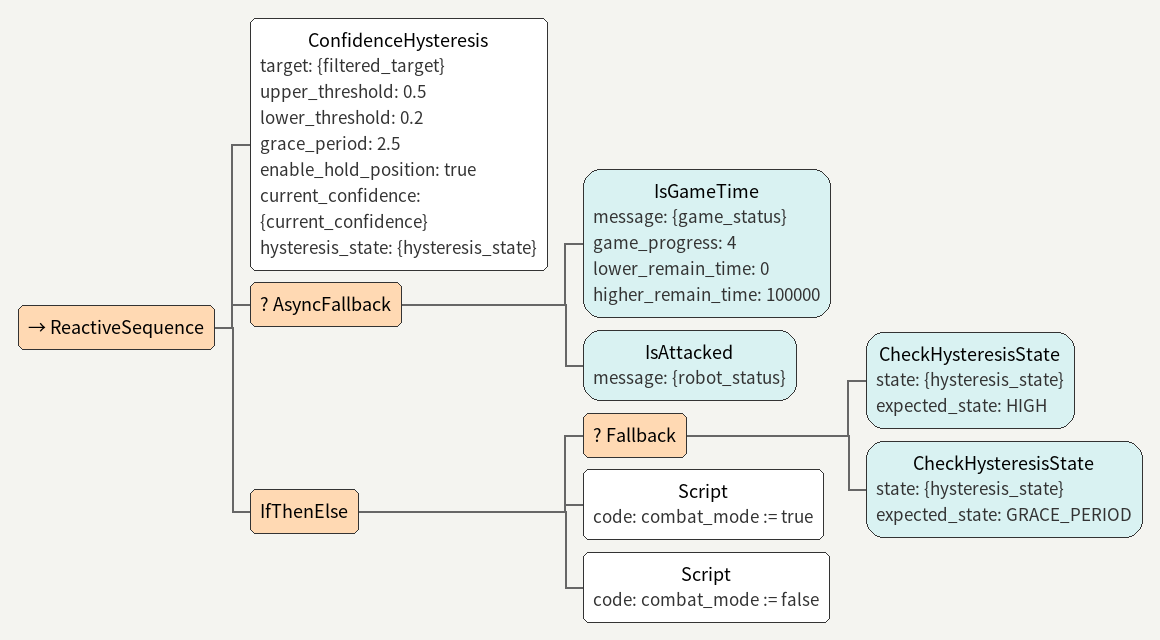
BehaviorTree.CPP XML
<ReactiveSequence>
  <ConfidenceHysteresis target="{filtered_target}" upper_threshold="0.5" lower_threshold="0.2" grace_period="2.5" enable_hold_position="true" current_confidence="{current_confidence}" hysteresis_state="{hysteresis_state}"/>
  <AsyncFallback>
    <IsGameTime message="{game_status}" game_progress="4" lower_remain_time="0" higher_remain_time="100000"/>
    <IsAttacked message="{robot_status}"/>
  </AsyncFallback>
  <IfThenElse>
    <Fallback>
      <CheckHysteresisState state="{hysteresis_state}" expected_state="HIGH"/>
      <CheckHysteresisState state="{hysteresis_state}" expected_state="GRACE_PERIOD"/>
    </Fallback>
    <Script code="combat_mode := true"/>
    <Script code="combat_mode := false"/>
  </IfThenElse>
</ReactiveSequence>
